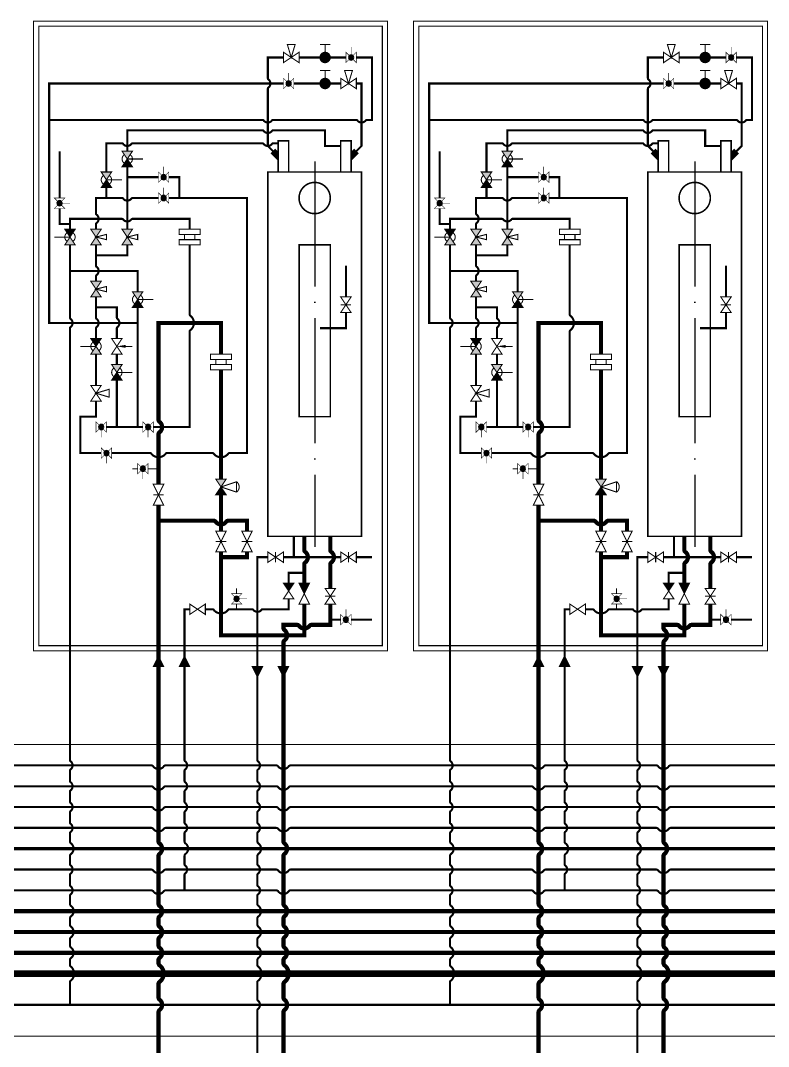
# Model space of a CAD drawing. Header units: millimetres. Extents: x 0 to 2500, y 0 to 1760.
# Drawn here: x 861.5 to 1005.2, y 629 to 826.1 of the extents above; entities that cross this region are included whole.
import ezdxf

# ---------------------------------------------------------------- set-up
doc = ezdxf.new("R2010")
doc.units = ezdxf.units.MM
doc.linetypes.add('ACAD_ISO04W100', pattern=[30, 24, -3, 0, -3])
for name, color, linetype in [('Вентили 50', 7, 'Continuous'), ('Вентили регул.50', 7, 'Continuous'), ('Диафрагмы 80', 7, 'Continuous'), ('Емкости', 7, 'Continuous'), ('Задвижки 100', 7, 'Continuous'), ('Задвижки 50', 7, 'Continuous'), ('Клапаны 100', 7, 'Continuous'), ('Клапаны 50', 7, 'Continuous'), ('Клапаны регул.50', 7, 'Continuous'), ('Клапаны тр.50', 7, 'Continuous'), ('Краны 25', 7, 'Continuous'), ('Краны шар.ручн.50', 7, 'Continuous'), ('Краны шар.ручн.т.10', 7, 'Continuous'), ('Осевые', 7, 'ACAD_ISO04W100'), ('Площадки', 7, 'Continuous'), ('Трубы 108', 7, 'Continuous'), ('Трубы 159', 7, 'Continuous'), ('Трубы 32', 7, 'Continuous'), ('Трубы 57', 7, 'Continuous'), ('Трубы 89', 7, 'Continuous'), ('Штрих пункт.', 7, 'ACAD_ISO04W100')]:
    doc.layers.add(name, color=color, linetype=linetype)

# ---------------------------------------------------------------- blocks, each defined once
blk = doc.blocks.new('Пересеч. 108-108')
at = {"layer": 'Трубы 108'}
blk.add_lwpolyline([(-1.4, 0, 0.8, 0.8, -0.236068), (-1, -0.2, 0.8, 0.8, 0.236068), (0, -0.7, 0.8, 0.8, 0.236068), (1, -0.2, 0.8, 0.8, -0.236068), (1.4, 0, 0, 0, 0)], format="xyseb", dxfattribs=at)
blk = doc.blocks.new('Пересеч. 57-159')
at = {"layer": 'Трубы 57'}
blk.add_lwpolyline([(-1.6, 0, 0.4, 0.4, -0.236068), (-1.4, -0.1, 0.4, 0.4, 0.236068), (0, -0.8, 0.4, 0.4, 0.236068), (1.4, -0.1, 0.4, 0.4, -0.236068), (1.6, 0, 0, 0, 0)], format="xyseb", dxfattribs=at)
blk = doc.blocks.new('Клапан тр.50')
at = {"layer": 'Клапаны тр.50'}
blk.add_lwpolyline([(1.5, 0, 0.2, 0.2, 0), (2.25, 2.5, 0.2, 0.2, 0), (0.75, 2.5, 0.2, 0.2, 0), (1.5, 0, 0, 0, 0)], format="xyseb", dxfattribs=at)
at = {"layer": 'Клапаны тр.50', "const_width": 0.2}
blk.add_lwpolyline([(3, -1), (3, 1), (0, -1), (0, 1)], close=True, dxfattribs=at)
blk = doc.blocks.new('Кран шар.ручн.50 непрох.')
at = {"layer": 'Краны шар.ручн.50'}
h = blk.add_hatch(color=256, dxfattribs=at)
h.paths.add_polyline_path([(0, 1), (0, -1), (1.5, 0)])
h.paths.add_polyline_path([(1.5, 0), (3, -1), (3, 1)])
blk.add_hatch(color=256, dxfattribs=at).paths.add_polyline_path([(3, -1), (3, 1), (1.5, 0)])
at = {"layer": 'Краны шар.ручн.50', "const_width": 0.2}
blk.add_lwpolyline([(1.5, 0), (1.5, 3)], dxfattribs=at)
blk.add_lwpolyline([(0, 1), (0, -1), (3, 1), (3, -1)], close=True, dxfattribs=at)
for points in [[(2.33, 0.55, 0.535184), (0.67, 0.55, 0.535184)], [(0.67, -0.55, 0.535184), (2.33, -0.55, 0.535184)]]:
    blk.add_lwpolyline(points, format="xyb", dxfattribs=at)
blk = doc.blocks.new('Клапан тр.50 непрох.')
at = {"layer": 'Клапаны тр.50'}
h = blk.add_hatch(color=256, dxfattribs=at)
h.paths.add_polyline_path([(0, 1), (0, -1), (1.5, 0)])
h.paths.add_polyline_path([(3, -1), (3, 1), (1.5, 0)])
blk.add_lwpolyline([(1.5, 0, 0.2, 0.2, 0), (2, 2, 0.2, 0.2, 0), (1, 2, 0.2, 0.2, 0), (1.5, 0, 0, 0, 0)], format="xyseb", dxfattribs=at)
at = {"layer": 'Клапаны тр.50', "const_width": 0.2}
blk.add_lwpolyline([(3, -1), (3, 1), (0, -1), (0, 1)], close=True, dxfattribs=at)
blk = doc.blocks.new('Кран шар.ручн.т.10')
at = {"layer": 'Краны шар.ручн.т.10'}
h = blk.add_hatch(color=256, dxfattribs=at)
h.paths.add_polyline_path([(1, 0), (1.35, -0.35, 0.198912), (1.5, 0, 0.198912), (1.35, 0.35)])
h.paths.add_polyline_path([(0.65, -0.35, 0.414214), (1.35, -0.35), (1, 0)])
h.paths.add_polyline_path([(0.5, 0, 0.198912), (0.65, -0.35), (1, 0), (0.65, 0.35, 0.198912)])
h.paths.add_polyline_path([(1, 0), (1.35, 0.35, 0.414214), (0.65, 0.35)])
at = {"layer": 'Краны шар.ручн.т.10', "const_width": 0.1}
blk.add_lwpolyline([(1, 0), (1, 2)], dxfattribs=at)
blk.add_lwpolyline([(0, 1), (0, -1), (2, 1), (2, -1)], close=True, dxfattribs=at)
at = {"layer": 'Краны шар.ручн.т.10'}
blk.add_lwpolyline([(0.5, 0, 1), (1.5, 0, 1), (0.5, 0, 1)], format="xyb", dxfattribs=at)
blk = doc.blocks.new('Кран 25')
blk.add_hatch(color=256).paths.add_polyline_path([(1, 1, 1), (-1, 1, 1)])
at = {"layer": 'Краны 25', "const_width": 0.2}
for points in [[(-2.5, 2), (-2.5, 0)], [(-1, 1), (-2.5, 1)]]:
    blk.add_lwpolyline(points, dxfattribs=at)
blk.add_lwpolyline([(-1, 1, 1), (1, 1, 1), (-1, 1, 0)], format="xyb", dxfattribs=at)
blk = doc.blocks.new('Диафрагма 80')
at = {"layer": 'Диафрагмы 80', "const_width": 0.2}
for points in [[(-2, 0), (2, 0), (2, -1), (-2, -1)], [(-2, -2), (2, -2), (2, -3), (-2, -3)]]:
    blk.add_lwpolyline(points, close=True, dxfattribs=at)
for points in [[(-1, -1), (-1, -2)], [(1, -1), (1, -2)]]:
    blk.add_lwpolyline(points, dxfattribs=at)
blk = doc.blocks.new('Вентиль регул. 50')
at = {"layer": 'Вентили регул.50', "const_width": 0.2}
blk.add_lwpolyline([(1.5, 1.7), (1.5, 3)], dxfattribs=at)
blk.add_lwpolyline([(3, -1), (3, 1), (0, -1), (0, 1)], close=True, dxfattribs=at)
at = {"layer": 'Вентили регул.50'}
blk.add_solid([(1.78, 1.7), (1.5, 0), (1.22, 1.7)], dxfattribs=at)
blk = doc.blocks.new('Задвижка 50')
at = {"layer": 'Задвижки 50', "const_width": 0.2}
blk.add_lwpolyline([(3, -1), (3, 1), (0, -1), (0, 1)], close=True, dxfattribs=at)
blk.add_lwpolyline([(1.5, 1), (1.5, -1)], dxfattribs=at)
blk = doc.blocks.new('Задвижка 100')
at = {"layer": 'Задвижки 100', "const_width": 0.2}
blk.add_lwpolyline([(0, -1), (0, 1), (4, -1), (4, 1)], close=True, dxfattribs=at)
blk.add_lwpolyline([(2, 1), (2, -1)], dxfattribs=at)
blk = doc.blocks.new('Клапан регул.50 непрох.')
at = {"layer": 'Клапаны регул.50'}
h = blk.add_hatch(color=256, dxfattribs=at)
h.paths.add_polyline_path([(0, 1), (0, -1), (1.5, 0)])
h.paths.add_polyline_path([(1.5, 0), (3, -1), (3, 1)])
blk.add_hatch(color=256, dxfattribs=at).paths.add_polyline_path([(3, -1), (3, 1), (1.5, 0)])
at = {"layer": 'Клапаны регул.50', "const_width": 0.2}
blk.add_lwpolyline([(2.5, 3, 0.5), (0.5, 3)], format="xyb", dxfattribs=at)
for points in [[(0.5, 3), (1.5, 0)], [(0.5, 3), (2.5, 3)], [(2.5, 3), (1.5, 0)]]:
    blk.add_lwpolyline(points, dxfattribs=at)
blk.add_lwpolyline([(0, 1), (0, -1), (3, 1), (3, -1)], close=True, dxfattribs=at)
blk = doc.blocks.new('Вентиль 50')
at = {"layer": 'Вентили 50', "const_width": 0.2}
blk.add_lwpolyline([(3, -1), (3, 1), (0, -1), (0, 1)], close=True, dxfattribs=at)
blk = doc.blocks.new('Клапан 50')
at = {"layer": 'Клапаны 50'}
blk.add_hatch(color=256, dxfattribs=at).paths.add_polyline_path([(3, -1), (3, 1), (1.5, 0)])
at = {"layer": 'Клапаны 50', "const_width": 0.2}
blk.add_lwpolyline([(0, 1), (0, -1), (3, 1), (3, -1)], close=True, dxfattribs=at)
blk = doc.blocks.new('Клапан 100')
at = {"layer": 'Клапаны 100'}
blk.add_hatch(color=256, dxfattribs=at).paths.add_polyline_path([(2, 0), (0, 1), (0, -1)])
at = {"layer": 'Клапаны 100', "const_width": 0.2}
blk.add_lwpolyline([(0, -1), (0, 1), (4, -1), (4, 1)], close=True, dxfattribs=at)
blk = doc.blocks.new('Стрелка 108')
at = {"layer": 'Трубы 108'}
h = blk.add_hatch(color=256, dxfattribs=at)
h.paths.add_polyline_path([(0, 0), (1, 0), (0, 2)])
h.paths.add_polyline_path([(-1, 0), (0, 0), (0, 2)])
at = {"layer": 'Трубы 108', "const_width": 0.2}
blk.add_lwpolyline([(1, 0), (-1, 0), (0, 2)], close=True, dxfattribs=at)
blk = doc.blocks.new('Стрелка 57')
at = {"layer": 'Трубы 57'}
h = blk.add_hatch(color=256, dxfattribs=at)
h.paths.add_polyline_path([(0, 0), (0, -1), (2, 0)])
h.paths.add_polyline_path([(0, 1), (0, 0), (2, 0)])
at = {"layer": 'Трубы 57', "const_width": 0.2}
blk.add_lwpolyline([(0, -1), (0, 1), (2, 0)], close=True, dxfattribs=at)
blk = doc.blocks.new('Пересеч. 57-108')
at = {"layer": 'Трубы 57', "const_width": 0.4}
blk.add_lwpolyline([(-1.4, 0, -0.236068), (-1, -0.2, 0.236068), (0, -0.7, 0.236068), (1, -0.2, -0.236068), (1.4, 0)], format="xyb", dxfattribs=at)
blk = doc.blocks.new('Пересеч. 57-57')
at = {"layer": 'Трубы 57'}
blk.add_lwpolyline([(-1, 0, 0.4, 0.4, -0.236068), (-0.8, -0.1, 0.4, 0.4, 0.236068), (0, -0.5, 0.4, 0.4, 0.236068), (0.8, -0.1, 0.4, 0.4, -0.236068), (1, 0, 0, 0, 0)], format="xyseb", dxfattribs=at)
blk = doc.blocks.new('Пересеч. 108-219')
at = {"layer": 'Трубы 108'}
blk.add_lwpolyline([(-2, 0, 0.8, 0.8, -0.236068), (-1.6, -0.2, 0.8, 0.8, 0.236068), (0, -1, 0.8, 0.8, 0.236068), (1.6, -0.2, 0.8, 0.8, -0.236068), (2, 0, 0, 0, 0)], format="xyseb", dxfattribs=at)

msp = doc.modelspace()

# ---------------------------------------------------------------- hatches: boundary and pattern name
at = {"layer": 'Емкости'}
for points in [[(911, 799.29), (911, 800.71), (910.44, 801.27), (909.73, 800.56)], [(925, 800.71), (925.56, 801.27), (926.27, 800.56), (925, 799.29)], [(984, 799.29), (984, 800.71), (983.44, 801.27), (982.73, 800.56)], [(998, 800.71), (998.56, 801.27), (999.27, 800.56), (998, 799.29)]]:
    msp.add_hatch(color=256, dxfattribs=at).paths.add_polyline_path(points)

# ---------------------------------------------------------------- linework, layer by layer
at = {"layer": 'Емкости', "const_width": 0.3}
for points in [[(911, 803), (913, 803), (913, 797), (911, 797)], [(923, 803), (925, 803), (925, 797), (923, 797)], [(984, 803), (986, 803), (986, 797), (984, 797)], [(996, 803), (998, 803), (998, 797), (996, 797)], [(909, 797), (927, 797), (927, 727), (909, 727)], [(982, 797), (1000, 797), (1000, 727), (982, 727)], [(915, 783), (921, 783), (921, 750), (915, 750)], [(988, 783), (994, 783), (994, 750), (988, 750)]]:
    msp.add_lwpolyline(points, close=True, dxfattribs=at)
at = {"layer": 'Емкости'}
for points in [[(911, 800.71, 0.3, 0.3, 0), (910.44, 801.27, 0.3, 0.3, 0), (909.73, 800.56, 0.3, 0.3, 0), (911, 799.29, 0, 0, 0)], [(925, 800.71, 0.3, 0.3, 0), (925.56, 801.27, 0.3, 0.3, 0), (926.27, 800.56, 0.3, 0.3, 0), (925, 799.29, 0, 0, 0)], [(984, 800.71, 0.3, 0.3, 0), (983.44, 801.27, 0.3, 0.3, 0), (982.73, 800.56, 0.3, 0.3, 0), (984, 799.29, 0, 0, 0)], [(998, 800.71, 0.3, 0.3, 0), (998.56, 801.27, 0.3, 0.3, 0), (999.27, 800.56, 0.3, 0.3, 0), (998, 799.29, 0, 0, 0)]]:
    msp.add_lwpolyline(points, format="xyseb", dxfattribs=at)
at = {"layer": 'Емкости', "const_width": 0.3}
for points in [[(915, 792, 1), (921, 792, 1), (915, 792, 0)], [(988, 792, 1), (994, 792, 1), (988, 792, 0)]]:
    msp.add_lwpolyline(points, format="xyb", dxfattribs=at)
at = {"layer": 'Осевые'}
for p, q in [((918, 799), (918, 725)), ((991, 799), (991, 725))]:
    msp.add_line(p, q, dxfattribs=at)
at = {"layer": 'Площадки', "const_width": 0.2}
for points in [[(864, 826), (932, 826), (932, 705), (864, 705)], [(937, 826), (1005, 826), (1005, 705), (937, 705)], [(865, 825), (931, 825), (931, 706), (865, 706)], [(938, 825), (1004, 825), (1004, 706), (938, 706)]]:
    msp.add_lwpolyline(points, close=True, dxfattribs=at)
at = {"layer": 'Трубы 108'}
for points in [[(687.5, 655, 0.8, 0.8, 0), (1119, 655, 0.8, 0.8, 0), (1119, 782, 0.8, 0.8, 0), (1165.5, 782, 0.8, 0.8, 0)], [(687.5, 651, 0.8, 0.8, 0), (1122, 651, 0.8, 0.8, 0), (1122, 778, 0.8, 0.8, 0), (1165.5, 778, 0.8, 0.8, 0)], [(687.5, 647, 0.8, 0.8, 0), (1125, 647, 0.8, 0.8, 0), (1125, 774, 0.8, 0.8, 0), (1165.5, 774, 0.8, 0.8, 0)], [(888, 668.4, 0.8, 0.8, 0), (888, 733, 0, 0, 0)], [(961, 668.4, 0.8, 0.8, 0), (961, 733, 0, 0, 0)], [(916, 724.4, 0.8, 0.8, 0), (916, 727, 0, 0, 0)], [(921, 724.4, 0.8, 0.8, 0), (921, 727, 0, 0, 0)], [(989, 724.4, 0.8, 0.8, 0), (989, 727, 0, 0, 0)], [(994, 724.4, 0.8, 0.8, 0), (994, 727, 0, 0, 0)], [(912, 668.4, 0.8, 0.8, 0), (912, 706.6, 0, 0, 0)], [(985, 668.4, 0.8, 0.8, 0), (985, 706.6, 0, 0, 0)]]:
    msp.add_lwpolyline(points, format="xyseb", dxfattribs=at)
at = {"layer": 'Трубы 108', "const_width": 0.8}
for points in [[(888, 737), (888, 746.6, -0.236068), (888.2, 747, 0.236068), (888.7, 748, 0.236068), (888.2, 749, -0.236068), (888, 749.4), (888, 768), (900, 768), (900, 762)], [(961, 737), (961, 746.6, -0.236068), (961.2, 747, 0.236068), (961.7, 748, 0.236068), (961.2, 749, -0.236068), (961, 749.4), (961, 768), (973, 768), (973, 762)]]:
    msp.add_lwpolyline(points, format="xyb", dxfattribs=at)
for points in [[(900, 759), (900, 738)], [(973, 759), (973, 738)], [(900, 735), (900, 728)], [(973, 735), (973, 728)], [(888, 730), (898.6, 730)], [(901.4, 730), (905, 730), (905, 728)], [(961, 730), (971.6, 730)], [(974.4, 730), (978, 730), (978, 728)], [(900, 724), (900, 708), (916, 708), (916, 714)], [(905, 724), (905, 723), (900, 723)], [(973, 724), (973, 708), (989, 708), (989, 714)], [(978, 724), (978, 723), (973, 723)], [(916, 718), (916, 721.6)], [(921, 717), (921, 721.6)], [(989, 718), (989, 721.6)], [(994, 717), (994, 721.6)], [(917.4, 710), (921, 710), (921, 714)], [(990.4, 710), (994, 710), (994, 714)], [(912, 709.4), (912, 710), (914.6, 710)], [(985, 709.4), (985, 710), (987.6, 710)], [(888, 665.6), (888, 656.4)], [(888, 656.4), (888, 665.6)], [(912, 665.6), (912, 656.4)], [(912, 656.4), (912, 665.6)], [(961, 665.6), (961, 656.4)], [(961, 656.4), (961, 665.6)], [(985, 665.6), (985, 656.4)], [(985, 656.4), (985, 665.6)], [(888, 652.4), (888, 653.6)], [(912, 652.4), (912, 653.6)], [(961, 652.4), (961, 653.6)], [(985, 652.4), (985, 653.6)], [(888, 648.4), (888, 649.6)], [(912, 648.4), (912, 649.6)], [(961, 648.4), (961, 649.6)], [(985, 648.4), (985, 649.6)], [(888, 645), (888, 645.6)], [(912, 645), (912, 645.6)], [(961, 645), (961, 645.6)], [(985, 645), (985, 645.6)], [(888, 638.4), (888, 641)], [(912, 638.4), (912, 641)], [(961, 638.4), (961, 641)], [(985, 638.4), (985, 641)], [(888, 616), (888, 635.6)], [(912, 616), (912, 635.6)], [(961, 616), (961, 635.6)], [(985, 616), (985, 635.6)]]:
    msp.add_lwpolyline(points, dxfattribs=at)
at = {"layer": 'Трубы 159'}
msp.add_lwpolyline([(687.5, 643, 1.3, 1.3, 0), (1128, 643, 1.3, 1.3, 0), (1128, 770, 1.3, 1.3, 0), (1165, 770, 1.3, 1.3, 0)], format="xyseb", dxfattribs=at)
at = {"layer": 'Трубы 32', "const_width": 0.2}
for points in [[(884, 740), (883, 740)], [(888, 740), (886, 740)], [(957, 740), (956, 740)], [(961, 740), (959, 740)], [(903, 716), (903, 717)], [(976, 716), (976, 717)], [(903, 713), (903, 714)], [(976, 713), (976, 714)]]:
    msp.add_lwpolyline(points, dxfattribs=at)
at = {"layer": 'Трубы 57'}
for points in [[(926, 819, 0.4, 0.4, 0), (929, 819, 0.4, 0.4, 0), (929, 807, 0.4, 0.4, 0), (928, 807, 0.4, 0.4, 0.236068), (927.8, 806.9, 0.4, 0.4, -0.236068), (927, 806.5, 0.4, 0.4, -0.236068), (926.2, 806.9, 0.4, 0.4, 0.236068), (926, 807, 0.4, 0.4, 0), (910, 807, 0.4, 0.4, 0.236068), (909.8, 806.9, 0.4, 0.4, -0.236068), (909, 806.5, 0.4, 0.4, -0.236068), (908.2, 806.9, 0.4, 0.4, 0.236068), (908, 807, 0.4, 0.4, 0), (867, 807, 0, 0, 0)], [(910.09, 800.91, 0.4, 0.4, 0), (909, 802, 0.4, 0.4, 0), (909, 813, 0.4, 0.4, -0.236068), (909.1, 813.2, 0.4, 0.4, 0.236068), (909.5, 814, 0.4, 0.4, 0.236068), (909.1, 814.8, 0.4, 0.4, -0.236068), (909, 815, 0.4, 0.4, 0), (909, 819, 0.4, 0.4, 0), (912, 819, 0.4, 0.4, 0)], [(915, 819, 0.4, 0.4, 0), (924, 819, 0.4, 0.4, 0)], [(999, 819, 0.4, 0.4, 0), (1002, 819, 0.4, 0.4, 0), (1002, 807, 0.4, 0.4, 0), (1001, 807, 0.4, 0.4, 0.236068), (1000.8, 806.9, 0.4, 0.4, -0.236068), (1000, 806.5, 0.4, 0.4, -0.236068), (999.2, 806.9, 0.4, 0.4, 0.236068), (999, 807, 0.4, 0.4, 0), (983, 807, 0.4, 0.4, 0.236068), (982.8, 806.9, 0.4, 0.4, -0.236068), (982, 806.5, 0.4, 0.4, -0.236068), (981.2, 806.9, 0.4, 0.4, 0.236068), (981, 807, 0.4, 0.4, 0), (940, 807, 0, 0, 0)], [(983.09, 800.91, 0.4, 0.4, 0), (982, 802, 0.4, 0.4, 0), (982, 813, 0.4, 0.4, -0.236068), (982.1, 813.2, 0.4, 0.4, 0.236068), (982.5, 814, 0.4, 0.4, 0.236068), (982.1, 814.8, 0.4, 0.4, -0.236068), (982, 815, 0.4, 0.4, 0), (982, 819, 0.4, 0.4, 0), (985, 819, 0.4, 0.4, 0)], [(988, 819, 0.4, 0.4, 0), (997, 819, 0.4, 0.4, 0)], [(911, 802.5, 0.4, 0.4, 0), (910, 802.5, 0.4, 0.4, 0.236068), (909.8, 802.4, 0.4, 0.4, -0.236068), (909, 802, 0.4, 0.4, -0.236068), (908.2, 802.4, 0.4, 0.4, 0.236068), (908, 802.5, 0.4, 0.4, 0), (883, 802.5, 0.4, 0.4, 0.236068), (882.8, 802.4, 0.4, 0.4, -0.236068), (882, 802, 0.4, 0.4, -0.236068), (881.2, 802.4, 0.4, 0.4, 0.236068), (881, 802.5, 0.4, 0.4, 0), (878, 802.5, 0.4, 0.4, 0), (878, 797, 0.4, 0.4, 0)], [(984, 802.5, 0.4, 0.4, 0), (983, 802.5, 0.4, 0.4, 0.236068), (982.8, 802.4, 0.4, 0.4, -0.236068), (982, 802, 0.4, 0.4, -0.236068), (981.2, 802.4, 0.4, 0.4, 0.236068), (981, 802.5, 0.4, 0.4, 0), (956, 802.5, 0.4, 0.4, 0.236068), (955.8, 802.4, 0.4, 0.4, -0.236068), (955, 802, 0.4, 0.4, -0.236068), (954.2, 802.4, 0.4, 0.4, 0.236068), (954, 802.5, 0.4, 0.4, 0), (951, 802.5, 0.4, 0.4, 0), (951, 797, 0.4, 0.4, 0)], [(878, 794, 0.4, 0.4, 0), (878, 792, 0, 0, 0)], [(951, 794, 0.4, 0.4, 0), (951, 792, 0, 0, 0)], [(882, 783, 0.4, 0.4, 0), (882, 781, 0.4, 0.4, 0), (876, 781, 0, 0, 0)], [(955, 783, 0.4, 0.4, 0), (955, 781, 0.4, 0.4, 0), (949, 781, 0, 0, 0)], [(798, 641.4, 0.4, 0.4, 0), (798, 637, 0.4, 0.4, 0), (1134, 637, 0.4, 0.4, 0), (1134, 762, 0.4, 0.4, 0), (1165.5, 762, 0.4, 0.4, 0)], [(880, 757, 0.4, 0.4, 0), (880, 748, 0, 0, 0)], [(953, 757, 0.4, 0.4, 0), (953, 748, 0, 0, 0)], [(898.4, 713, 0.4, 0.4, 0), (897, 713, 0.4, 0.4, 0)], [(971.4, 713, 0.4, 0.4, 0), (970, 713, 0.4, 0.4, 0)], [(913.4, 683, 0.4, 0.4, 0), (959.6, 683, 0.4, 0.4, 0)], [(962.4, 683, 0.4, 0.4, 0), (983.6, 683, 0.4, 0.4, 0)], [(986.4, 683, 0.4, 0.4, 0), (1032.6, 683, 0.4, 0.4, 0)], [(913.4, 671, 0.4, 0.4, 0), (959.6, 671, 0.4, 0.4, 0)], [(962.4, 671, 0.4, 0.4, 0), (983.6, 671, 0.4, 0.4, 0)], [(986.4, 671, 0.4, 0.4, 0), (1032.6, 671, 0.4, 0.4, 0)], [(893, 662, 0.4, 0.4, 0), (893, 659, 0, 0, 0)], [(913.4, 659, 0.4, 0.4, 0), (959.6, 659, 0.4, 0.4, 0)], [(962.4, 659, 0.4, 0.4, 0), (983.6, 659, 0.4, 0.4, 0)], [(986.4, 659, 0.4, 0.4, 0), (1032.6, 659, 0.4, 0.4, 0)]]:
    msp.add_lwpolyline(points, format="xyseb", dxfattribs=at)
at = {"layer": 'Трубы 57', "const_width": 0.4}
for points in [[(912, 814), (867, 814), (867, 768), (884, 768)], [(923, 814), (914, 814)], [(925.91, 800.91), (927, 802), (927, 814), (926, 814)], [(985, 814), (940, 814), (940, 768), (957, 768)], [(996, 814), (987, 814)], [(998.91, 800.91), (1000, 802), (1000, 814), (999, 814)], [(869, 792), (869, 801)], [(942, 792), (942, 801)], [(882, 798), (882, 786)], [(955, 798), (955, 786)], [(888, 796), (882, 796)], [(892, 792), (892, 796), (890, 796)], [(961, 796), (955, 796)], [(965, 792), (965, 796), (963, 796)], [(871, 787), (869, 787), (869, 790)], [(944, 787), (942, 787), (942, 790)], [(924, 773), (924, 779)], [(997, 773), (997, 779)], [(871, 778), (884, 778), (884, 774)], [(944, 778), (957, 778), (957, 774)], [(884, 771), (884, 748)], [(957, 771), (957, 748)], [(919, 767), (924, 767), (924, 770)], [(992, 767), (997, 767), (997, 770)], [(876, 756), (876, 762)], [(880, 762), (880, 760)], [(949, 756), (949, 762)], [(953, 762), (953, 760)], [(877, 743), (873, 743), (873, 750), (876, 750), (876, 753)], [(950, 743), (946, 743), (946, 750), (949, 750), (949, 753)], [(878, 748), (885, 748)], [(951, 748), (958, 748)], [(914, 727), (914, 723)], [(987, 727), (987, 723)], [(909, 723), (907, 723), (907, 684)], [(923, 723), (912, 723)], [(929, 723), (926, 723)], [(982, 723), (980, 723), (980, 684)], [(996, 723), (985, 723)], [(1002, 723), (999, 723)], [(916, 720), (913, 720), (913, 718)], [(989, 720), (986, 720), (986, 718)], [(894, 713), (893, 713), (893, 684)], [(967, 713), (966, 713), (966, 684)], [(921, 711), (923, 711)], [(925, 711), (929, 711)], [(994, 711), (996, 711)], [(998, 711), (1002, 711)], [(840.4, 683), (886.6, 683)], [(871, 682), (871, 680)], [(889.4, 683), (910.6, 683)], [(893, 682), (893, 680)], [(907, 682), (907, 680)], [(944, 682), (944, 680)], [(966, 682), (966, 680)], [(980, 682), (980, 680)], [(886.6, 679), (840.4, 679)], [(871, 676), (871, 678)], [(910.6, 679), (889.4, 679)], [(893, 676), (893, 678)], [(907, 676), (907, 678)], [(959.6, 679), (913.4, 679)], [(944, 676), (944, 678)], [(983.6, 679), (962.4, 679)], [(966, 676), (966, 678)], [(980, 676), (980, 678)], [(1032.6, 679), (986.4, 679)], [(886.6, 675), (840.4, 675)], [(871, 672), (871, 674)], [(910.6, 675), (889.4, 675)], [(893, 672), (893, 674)], [(907, 672), (907, 674)], [(959.6, 675), (913.4, 675)], [(944, 672), (944, 674)], [(983.6, 675), (962.4, 675)], [(966, 672), (966, 674)], [(980, 672), (980, 674)], [(1032.6, 675), (986.4, 675)], [(840.4, 671), (886.6, 671)], [(871, 668.4), (871, 670)], [(889.4, 671), (910.6, 671)], [(893, 668.4), (893, 670)], [(907, 668.4), (907, 670)], [(944, 668.4), (944, 670)], [(966, 668.4), (966, 670)], [(980, 668.4), (980, 670)], [(871, 664), (871, 665.6)], [(893, 664), (893, 665.6)], [(907, 664), (907, 665.6)], [(944, 664), (944, 665.6)], [(966, 664), (966, 665.6)], [(980, 664), (980, 665.6)], [(886.6, 663), (840.4, 663)], [(910.6, 663), (889.4, 663)], [(959.6, 663), (913.4, 663)], [(983.6, 663), (962.4, 663)], [(1032.6, 663), (986.4, 663)], [(871, 660), (871, 662)], [(893, 661.12), (893, 659)], [(907, 660), (907, 662)], [(944, 660), (944, 662)], [(966, 662), (966, 659)], [(980, 660), (980, 662)], [(840.4, 659), (886.6, 659)], [(889.4, 659), (910.6, 659)], [(871, 656.4), (871, 658)], [(907, 656.4), (907, 658)], [(944, 656.4), (944, 658)], [(980, 656.4), (980, 658)], [(871, 652.4), (871, 653.6)], [(907, 652.4), (907, 653.6)], [(944, 652.4), (944, 653.6)], [(980, 652.4), (980, 653.6)], [(871, 648.4), (871, 649.6)], [(907, 648.4), (907, 649.6)], [(944, 648.4), (944, 649.6)], [(980, 648.4), (980, 649.6)], [(871, 644.6), (871, 645.6)], [(907, 644.6), (907, 645.6)], [(944, 644.6), (944, 645.6)], [(980, 644.6), (980, 645.6)], [(871, 641.4), (871, 637)], [(907, 641.4), (907, 638)], [(944, 641.4), (944, 637)], [(980, 641.4), (980, 638)], [(907, 636), (907, 624)], [(980, 636), (980, 624)]]:
    msp.add_lwpolyline(points, dxfattribs=at)
for points in [[(923, 802), (920, 802), (920, 805), (910, 805, 0.236068), (909.8, 804.9, -0.236068), (909, 804.5, -0.236068), (908.2, 804.9, 0.236068), (908, 805), (882, 805), (882, 801)], [(996, 802), (993, 802), (993, 805), (983, 805, 0.236068), (982.8, 804.9, -0.236068), (982, 804.5, -0.236068), (981.2, 804.9, 0.236068), (981, 805), (955, 805), (955, 801)], [(876, 786), (876, 787, -0.236068), (876.1, 787.2, 0.236068), (876.5, 788, 0.236068), (876.1, 788.8, -0.236068), (876, 789), (876, 792), (881, 792, -0.236068), (881.2, 791.9, 0.236068), (882, 791.5, 0.236068), (882.8, 791.9, -0.236068), (883, 792), (888, 792)], [(890, 792), (905, 792), (905, 743), (901.6, 743, 0.236068), (901.4, 742.9, -0.236068), (900, 742.2, -0.236068), (898.6, 742.9, 0.236068), (898.4, 743), (889.6, 743, 0.236068), (889.4, 742.9, -0.236068), (888, 742.2, -0.236068), (886.6, 742.9, 0.236068), (886.4, 743), (879, 743)], [(949, 786), (949, 787, -0.236068), (949.1, 787.2, 0.236068), (949.5, 788, 0.236068), (949.1, 788.8, -0.236068), (949, 789), (949, 792), (954, 792, -0.236068), (954.2, 791.9, 0.236068), (955, 791.5, 0.236068), (955.8, 791.9, -0.236068), (956, 792), (961, 792)], [(963, 792), (978, 792), (978, 743), (974.6, 743, 0.236068), (974.4, 742.9, -0.236068), (973, 742.2, -0.236068), (971.6, 742.9, 0.236068), (971.4, 743), (962.6, 743, 0.236068), (962.4, 742.9, -0.236068), (961, 742.2, -0.236068), (959.6, 742.9, 0.236068), (959.4, 743), (952, 743)], [(894, 786), (894, 788), (883, 788, 0.236068), (882.8, 787.9, -0.236068), (882, 787.5, -0.236068), (881.2, 787.9, 0.236068), (881, 788), (871, 788), (871, 786)], [(967, 786), (967, 788), (956, 788, 0.236068), (955.8, 787.9, -0.236068), (955, 787.5, -0.236068), (954.2, 787.9, 0.236068), (954, 788), (944, 788), (944, 786)], [(871, 783), (871, 769, 0.236068), (871.1, 768.8, -0.236068), (871.5, 768, -0.236068), (871.1, 767.2, 0.236068), (871, 767), (871, 684)], [(876, 776), (876, 777, -0.236068), (876.1, 777.2, 0.236068), (876.5, 778, 0.236068), (876.1, 778.8, -0.236068), (876, 779), (876, 783)], [(887, 748), (894, 748), (894, 766.4, -0.236068), (894.1, 766.6, 0.236068), (894.8, 768, 0.236068), (894.1, 769.4, -0.236068), (894, 769.6), (894, 783)], [(944, 783), (944, 769, 0.236068), (944.1, 768.8, -0.236068), (944.5, 768, -0.236068), (944.1, 767.2, 0.236068), (944, 767), (944, 684)], [(949, 776), (949, 777, -0.236068), (949.1, 777.2, 0.236068), (949.5, 778, 0.236068), (949.1, 778.8, -0.236068), (949, 779), (949, 783)], [(960, 748), (967, 748), (967, 766.4, -0.236068), (967.1, 766.6, 0.236068), (967.8, 768, 0.236068), (967.1, 769.4, -0.236068), (967, 769.6), (967, 783)], [(876, 765), (876, 767, -0.236068), (876.1, 767.2, 0.236068), (876.5, 768, 0.236068), (876.1, 768.8, -0.236068), (876, 769), (876, 773)], [(949, 765), (949, 767, -0.236068), (949.1, 767.2, 0.236068), (949.5, 768, 0.236068), (949.1, 768.8, -0.236068), (949, 769), (949, 773)], [(876, 771), (880, 771), (880, 769, 0.236068), (880.1, 768.8, -0.236068), (880.5, 768, -0.236068), (880.1, 767.2, 0.236068), (880, 767), (880, 765)], [(949, 771), (953, 771), (953, 769, 0.236068), (953.1, 768.8, -0.236068), (953.5, 768, -0.236068), (953.1, 767.2, 0.236068), (953, 767), (953, 765)], [(913, 715), (913, 713), (908, 713, 0.236068), (907.8, 712.9, -0.236068), (907, 712.5, -0.236068), (906.2, 712.9, 0.236068), (906, 713), (901.6, 713)], [(986, 715), (986, 713), (981, 713, 0.236068), (980.8, 712.9, -0.236068), (980, 712.5, -0.236068), (979.2, 712.9, 0.236068), (979, 713), (974.6, 713)]]:
    msp.add_lwpolyline(points, format="xyb", dxfattribs=at)
at = {"layer": 'Трубы 89'}
msp.add_lwpolyline([(687.5, 667, 0.6, 0.6, 0), (1110, 667, 0.6, 0.6, 0), (1110, 794, 0.6, 0.6, 0), (1165.5, 794, 0.6, 0.6, 0)], format="xyseb", dxfattribs=at)
at = {"layer": 'Штрих пункт.', "const_width": 0.2}
msp.add_lwpolyline([(512, 687), (1091, 687), (1091, 631), (512, 631)], close=True, dxfattribs=at)

# ---------------------------------------------------------------- block references
at = {"layer": 'Вентили 50'}
for p in [(894, 713), (967, 713)]:
    msp.add_blockref('Вентиль 50', p, dxfattribs=at)
at = {"layer": 'Вентили регул.50', "rotation": 270}
for p in [(880, 765), (953, 765)]:
    msp.add_blockref('Вентиль регул. 50', p, dxfattribs=at)
at = {"layer": 'Диафрагмы 80'}
for p in [(894, 786), (967, 786), (900, 762), (973, 762)]:
    msp.add_blockref('Диафрагма 80', p, dxfattribs=at)
at = {"layer": 'Задвижки 100', "rotation": 270}
for p in [(888, 737), (961, 737), (900, 728), (905, 728), (973, 728), (978, 728)]:
    msp.add_blockref('Задвижка 100', p, dxfattribs=at)
at = {"layer": 'Задвижки 50', "rotation": 270}
for p in [(924, 773), (997, 773), (921, 717), (994, 717)]:
    msp.add_blockref('Задвижка 50', p, dxfattribs=at)
at = {"layer": 'Задвижки 50'}
for p in [(909, 723), (923, 723), (982, 723), (996, 723)]:
    msp.add_blockref('Задвижка 50', p, dxfattribs=at)
at = {"layer": 'Клапаны 100', "rotation": 270}
for p in [(916, 718), (989, 718)]:
    msp.add_blockref('Клапан 100', p, dxfattribs=at)
at = {"layer": 'Клапаны 50', "rotation": 90}
for p in [(913, 715), (986, 715)]:
    msp.add_blockref('Клапан 50', p, dxfattribs=at)
at = {"layer": 'Клапаны регул.50', "rotation": 270}
for p in [(900, 738), (973, 738)]:
    msp.add_blockref('Клапан регул.50 непрох.', p, dxfattribs=at)
at = {"layer": 'Клапаны тр.50'}
for p in [(912, 819), (985, 819), (923, 814), (996, 814)]:
    msp.add_blockref('Клапан тр.50', p, dxfattribs=at)
at = {"layer": 'Клапаны тр.50', "rotation": 270}
for name, p in [('Клапан тр.50 непрох.', (876, 786)), ('Клапан тр.50 непрох.', (882, 786)), ('Клапан тр.50 непрох.', (949, 786)), ('Клапан тр.50 непрох.', (955, 786)), ('Клапан тр.50 непрох.', (876, 776)), ('Клапан тр.50 непрох.', (949, 776)), ('Клапан тр.50', (876, 756)), ('Клапан тр.50', (949, 756))]:
    msp.add_blockref(name, p, dxfattribs=at)
at = {"layer": 'Краны 25', "rotation": 270}
for p in [(919, 819), (992, 819), (919, 814), (992, 814)]:
    msp.add_blockref('Кран 25', p, dxfattribs=at)
at = {"layer": 'Краны шар.ручн.50'}
for p, rotation in [((882, 801), 270), ((955, 801), 270), ((878, 797), 270), ((951, 797), 270), ((871, 783), 90), ((944, 783), 90), ((884, 774), 270), ((957, 774), 270), ((876, 762), 90), ((949, 762), 90), ((880, 760), 270), ((953, 760), 270)]:
    msp.add_blockref('Кран шар.ручн.50 непрох.', p, dxfattribs=dict(at, rotation=rotation))
at = {"layer": 'Краны шар.ручн.т.10'}
for p in [(924, 819), (997, 819), (912, 814), (985, 814), (888, 796), (961, 796), (888, 792), (961, 792), (923, 711), (996, 711)]:
    msp.add_blockref('Кран шар.ручн.т.10', p, dxfattribs=at)
for p, rotation in [((869, 792), 270), ((942, 792), 270), ((878, 748), 180), ((887, 748), 180), ((951, 748), 180), ((960, 748), 180), ((879, 743), 180), ((952, 743), 180), ((886, 740), 180), ((959, 740), 180), ((903, 716), 270), ((976, 716), 270)]:
    msp.add_blockref('Кран шар.ручн.т.10', p, dxfattribs=dict(at, rotation=rotation))
at = {"layer": 'Трубы 108'}
for name, p in [('Пересеч. 108-108', (900, 730)), ('Пересеч. 108-108', (973, 730)), ('Пересеч. 108-108', (916, 710)), ('Пересеч. 108-108', (989, 710)), ('Стрелка 108', (888, 702)), ('Стрелка 108', (961, 702))]:
    msp.add_blockref(name, p, dxfattribs=at)
for name, p, rotation in [('Пересеч. 108-108', (916, 723), 90), ('Пересеч. 108-108', (921, 723), 90), ('Пересеч. 108-108', (989, 723), 90), ('Пересеч. 108-108', (994, 723), 90), ('Пересеч. 108-108', (912, 708), 90), ('Пересеч. 108-108', (985, 708), 90), ('Стрелка 108', (912, 702), 180), ('Стрелка 108', (985, 702), 180), ('Пересеч. 108-108', (888, 667), 90), ('Пересеч. 108-108', (912, 667), 90), ('Пересеч. 108-108', (961, 667), 90), ('Пересеч. 108-108', (985, 667), 90), ('Пересеч. 108-108', (888, 655), 90), ('Пересеч. 108-108', (912, 655), 90), ('Пересеч. 108-108', (961, 655), 90), ('Пересеч. 108-108', (985, 655), 90), ('Пересеч. 108-108', (888, 651), 90), ('Пересеч. 108-108', (912, 651), 90), ('Пересеч. 108-108', (961, 651), 90), ('Пересеч. 108-108', (985, 651), 90), ('Пересеч. 108-108', (888, 647), 90), ('Пересеч. 108-108', (912, 647), 90), ('Пересеч. 108-108', (961, 647), 90), ('Пересеч. 108-108', (985, 647), 90), ('Пересеч. 108-219', (888, 643), 90), ('Пересеч. 108-219', (912, 643), 90), ('Пересеч. 108-219', (961, 643), 90), ('Пересеч. 108-219', (985, 643), 90), ('Пересеч. 108-108', (888, 637), 90), ('Пересеч. 108-108', (912, 637), 90), ('Пересеч. 108-108', (961, 637), 90), ('Пересеч. 108-108', (985, 637), 90)]:
    msp.add_blockref(name, p, dxfattribs=dict(at, rotation=rotation))
at = {"layer": 'Трубы 57'}
for name, p in [('Пересеч. 57-159', (900, 713)), ('Пересеч. 57-159', (973, 713)), ('Пересеч. 57-108', (888, 683)), ('Пересеч. 57-108', (912, 683)), ('Пересеч. 57-108', (961, 683)), ('Пересеч. 57-108', (985, 683)), ('Пересеч. 57-108', (888, 679)), ('Пересеч. 57-108', (912, 679)), ('Пересеч. 57-108', (961, 679)), ('Пересеч. 57-108', (985, 679)), ('Пересеч. 57-108', (888, 675)), ('Пересеч. 57-108', (912, 675)), ('Пересеч. 57-108', (961, 675)), ('Пересеч. 57-108', (985, 675)), ('Пересеч. 57-108', (888, 671)), ('Пересеч. 57-108', (912, 671)), ('Пересеч. 57-108', (961, 671)), ('Пересеч. 57-108', (985, 671)), ('Пересеч. 57-108', (888, 663)), ('Пересеч. 57-108', (912, 663)), ('Пересеч. 57-108', (961, 663)), ('Пересеч. 57-108', (985, 663)), ('Пересеч. 57-108', (888, 659)), ('Пересеч. 57-108', (912, 659)), ('Пересеч. 57-108', (961, 659)), ('Пересеч. 57-108', (985, 659))]:
    msp.add_blockref(name, p, dxfattribs=at)
for name, p, rotation in [('Стрелка 57', (893, 702), 90), ('Стрелка 57', (966, 702), 90), ('Стрелка 57', (907, 702), 270), ('Стрелка 57', (980, 702), 270), ('Пересеч. 57-57', (871, 683), 90), ('Пересеч. 57-57', (893, 683), 90), ('Пересеч. 57-57', (907, 683), 90), ('Пересеч. 57-57', (944, 683), 90), ('Пересеч. 57-57', (966, 683), 90), ('Пересеч. 57-57', (980, 683), 90), ('Пересеч. 57-57', (871, 679), 90), ('Пересеч. 57-57', (893, 679), 90), ('Пересеч. 57-57', (907, 679), 90), ('Пересеч. 57-57', (944, 679), 90), ('Пересеч. 57-57', (966, 679), 90), ('Пересеч. 57-57', (980, 679), 90), ('Пересеч. 57-57', (871, 675), 90), ('Пересеч. 57-57', (893, 675), 90), ('Пересеч. 57-57', (907, 675), 90), ('Пересеч. 57-57', (944, 675), 90), ('Пересеч. 57-57', (966, 675), 90), ('Пересеч. 57-57', (980, 675), 90), ('Пересеч. 57-57', (871, 671), 90), ('Пересеч. 57-57', (893, 671), 90), ('Пересеч. 57-57', (907, 671), 90), ('Пересеч. 57-57', (944, 671), 90), ('Пересеч. 57-57', (966, 671), 90), ('Пересеч. 57-57', (980, 671), 90), ('Пересеч. 57-108', (871, 667), 90), ('Пересеч. 57-108', (893, 667), 90), ('Пересеч. 57-108', (907, 667), 90), ('Пересеч. 57-108', (944, 667), 90), ('Пересеч. 57-108', (966, 667), 90), ('Пересеч. 57-108', (980, 667), 90), ('Пересеч. 57-57', (871, 663), 90), ('Пересеч. 57-57', (893, 663), 90), ('Пересеч. 57-57', (907, 663), 90), ('Пересеч. 57-57', (944, 663), 90), ('Пересеч. 57-57', (966, 663), 90), ('Пересеч. 57-57', (980, 663), 90), ('Пересеч. 57-57', (871, 659), 90), ('Пересеч. 57-57', (907, 659), 90), ('Пересеч. 57-57', (944, 659), 90), ('Пересеч. 57-57', (980, 659), 90), ('Пересеч. 57-108', (871, 655), 90), ('Пересеч. 57-108', (907, 655), 90), ('Пересеч. 57-108', (944, 655), 90), ('Пересеч. 57-108', (980, 655), 90), ('Пересеч. 57-108', (871, 651), 90), ('Пересеч. 57-108', (907, 651), 90), ('Пересеч. 57-108', (944, 651), 90), ('Пересеч. 57-108', (980, 651), 90), ('Пересеч. 57-108', (871, 647), 90), ('Пересеч. 57-108', (907, 647), 90), ('Пересеч. 57-108', (944, 647), 90), ('Пересеч. 57-108', (980, 647), 90), ('Пересеч. 57-159', (871, 643), 90), ('Пересеч. 57-159', (907, 643), 90), ('Пересеч. 57-159', (944, 643), 90), ('Пересеч. 57-159', (980, 643), 90), ('Пересеч. 57-57', (907, 637), 90), ('Пересеч. 57-57', (980, 637), 90)]:
    msp.add_blockref(name, p, dxfattribs=dict(at, rotation=rotation))

doc.saveas('drawing.dxf')
